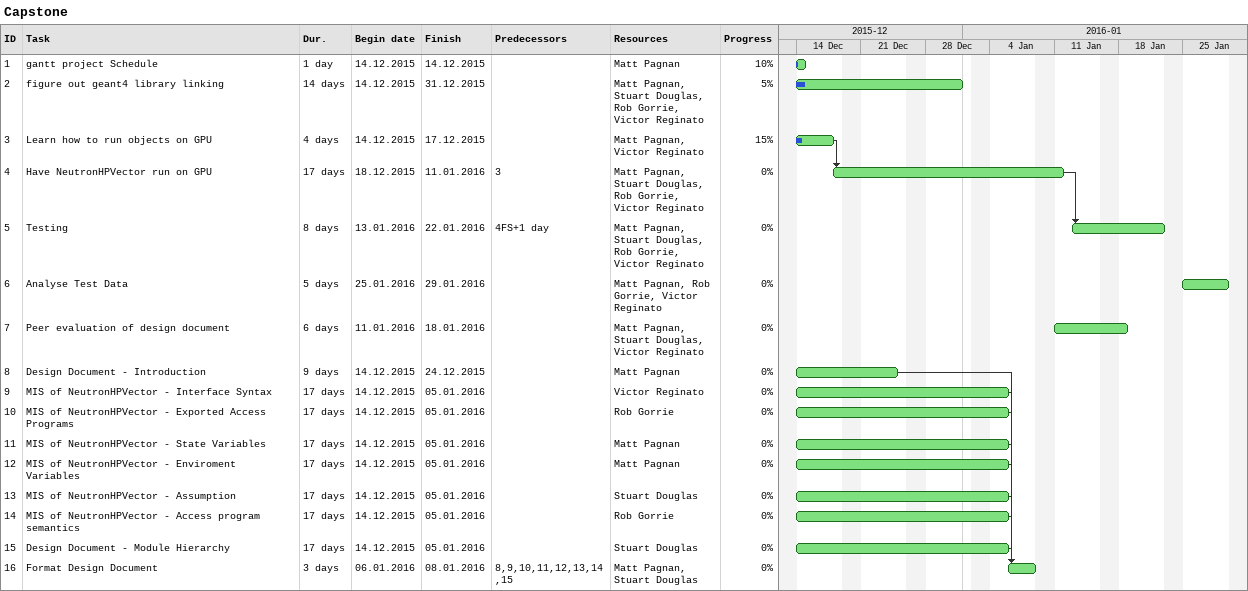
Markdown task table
Capstone

| ID | Task | Duration | Start | Finish | Predecessors | Resources | % complete |
|---|---|---|---|---|---|---|---|
| 1 | gantt project Schedule | 1d | 2015-12-14 | 2015-12-14 |  | Matt Pagnan | 10 |
| 2 | figure out geant4 library linking | 14d | 2015-12-14 | 2015-12-31 |  | Matt Pagnan, Stuart Douglas, Rob Gorrie, Victor Reginato | 5 |
| 3 | Learn how to run objects on GPU | 4d | 2015-12-14 | 2015-12-17 |  | Matt Pagnan, Victor Reginato | 15 |
| 4 | Have NeutronHPVector run on GPU | 17d | 2015-12-18 | 2016-01-11 | 3 | Matt Pagnan, Stuart Douglas, Rob Gorrie, Victor Reginato | 0 |
| 5 | Testing | 8d | 2016-01-13 | 2016-01-22 | 4FS+1d | Matt Pagnan, Stuart Douglas, Rob Gorrie, Victor Reginato | 0 |
| 6 | Analyse Test Data | 5d | 2016-01-25 | 2016-01-29 |  | Matt Pagnan, Rob Gorrie, Victor Reginato | 0 |
| 7 | Peer evaluation of design document | 6d | 2016-01-11 | 2016-01-18 |  | Matt Pagnan, Stuart Douglas, Victor Reginato | 0 |
| 8 | Design Document - Introduction | 9d | 2015-12-14 | 2015-12-24 |  | Matt Pagnan | 0 |
| 9 | MIS of NeutronHPVector - Interface Syntax | 17d | 2015-12-14 | 2016-01-05 |  | Victor Reginato | 0 |
| 10 | MIS of NeutronHPVector - Exported Access Programs | 17d | 2015-12-14 | 2016-01-05 |  | Rob Gorrie | 0 |
| 11 | MIS of NeutronHPVector - State Variables | 17d | 2015-12-14 | 2016-01-05 |  | Matt Pagnan | 0 |
| 12 | MIS of NeutronHPVector - Enviroment Variables | 17d | 2015-12-14 | 2016-01-05 |  | Matt Pagnan | 0 |
| 13 | MIS of NeutronHPVector - Assumption | 17d | 2015-12-14 | 2016-01-05 |  | Stuart Douglas | 0 |
| 14 | MIS of NeutronHPVector - Access program semantics | 17d | 2015-12-14 | 2016-01-05 |  | Rob Gorrie | 0 |
| 15 | Design Document - Module Hierarchy | 17d | 2015-12-14 | 2016-01-05 |  | Stuart Douglas | 0 |
| 16 | Format Design Document | 3d | 2016-01-06 | 2016-01-08 | 8, 9, 10, 11, 12, 13, 14, 15 | Matt Pagnan, Stuart Douglas | 0 |
